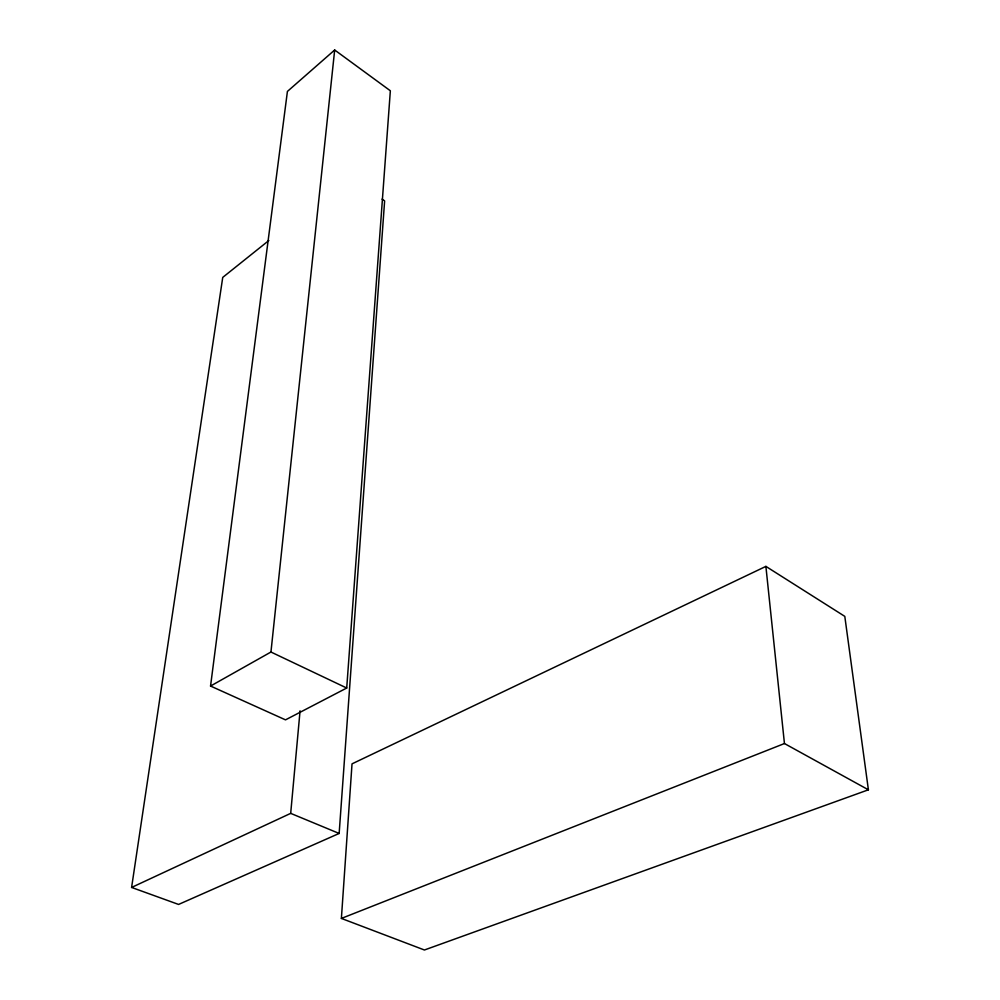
<?xml version="1.0" encoding="UTF-8"?>
<svg xmlns="http://www.w3.org/2000/svg" width="1000" height="1000" viewBox="0 0 1000 1000"><rect width="100%" height="100%" fill="white"/><g stroke="black" fill="none" stroke-linecap="round" stroke-linejoin="round"><path stroke-width="1.5" d="M341.388 918.425L352.025 763.85L765.888 566.388L844.8 616.375L868.4 789.8L424.425 950L341.388 918.425L784.45 743.538L868.4 789.8M346.712 688.025L390.35 90.775L334.675 50L287.413 91.425L210.55 686.05L285.512 719.862L346.712 688.025L270.95 652.025L210.55 686.05M268.85 240.512L222.738 277.4L131.6 887.438L178.575 904.438L339.15 833.45L384.625 200.875L382.075 199.125M131.6 887.438L290.688 813.363L300.062 710.825M270.95 652.025L334.675 50M290.688 813.363L339.15 833.45M765.888 566.388L784.45 743.538"/></g></svg>
